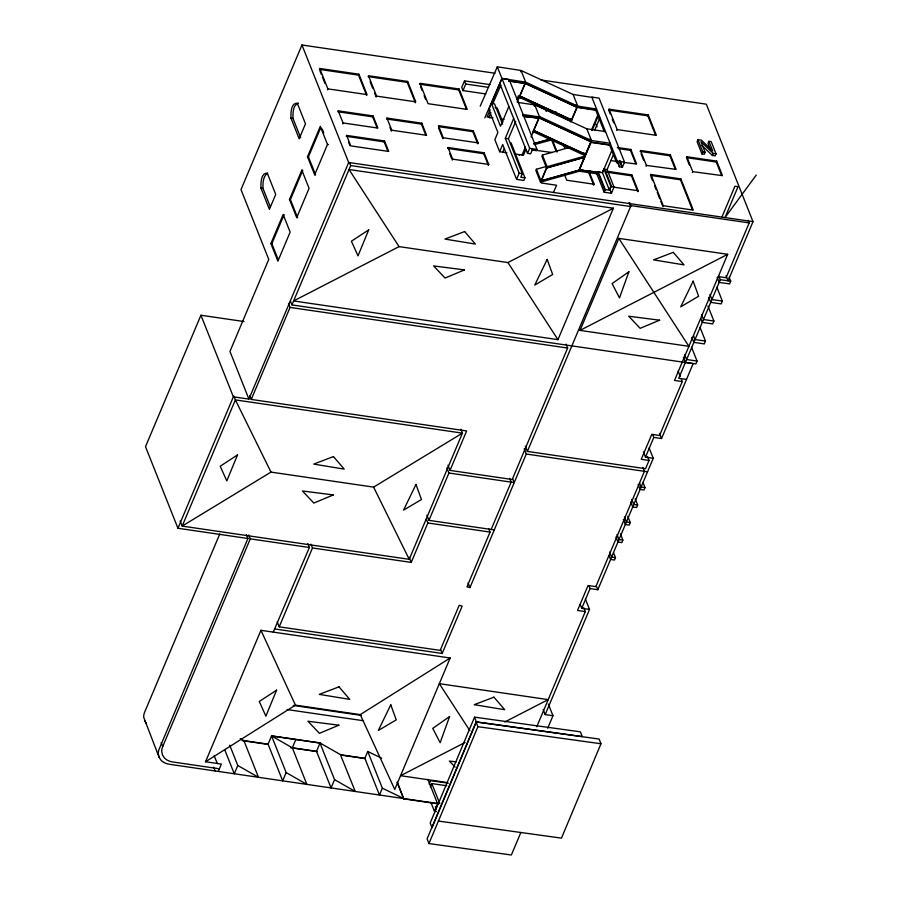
<?xml version="1.0" encoding="UTF-8"?>
<svg xmlns="http://www.w3.org/2000/svg" width="900" height="900" viewBox="0 0 900 900"><rect width="100%" height="100%" fill="white"/><g stroke="black" fill="none" stroke-linecap="round" stroke-linejoin="round"><path stroke-width="1.35" d="M517.185 102.049L524.993 83.464L508.579 81.056M532.609 132.604L535.23 131.861L532.609 132.604L533.137 131.344M531.067 136.98L538.875 118.384L523.845 116.19M546.885 166.275L536.389 169.234L535.86 170.494L540.495 182.149L578.554 171.416L584.46 157.241L546.559 167.985L541.924 156.33L542.441 155.07L570.004 147.308M540.495 182.149L541.024 180.889L536.389 169.234M541.024 180.889L579.082 170.156L541.181 180.911L547.076 166.725L542.441 155.07M570.668 121.883L571.196 120.611M584.044 153.023L585.135 156.004L584.617 157.264L546.559 167.985M474.536 717.154L430.189 823.039L432.011 827.764L476.359 721.879L474.536 717.154L580.41 731.846L582.232 736.571L476.359 721.879M428.918 843.559L438.424 821.059L561.476 838.136L600.964 743.76L599.141 739.046L476.077 721.969L427.095 838.834L428.918 843.559L511.358 855L520.841 832.523M438.424 821.059L477.911 726.683L476.077 721.969M495.09 73.26L301.961 45L240.998 189.596L268.762 259.414L229.961 351.428L248.917 399.094L233.37 396.821L200.925 315.236L243.968 321.536M200.925 315.236L145.507 446.681L177.953 528.266L247.928 538.515L159.266 748.834A16.391 12.487 -21.7 0 0 158.333 754.031L159.109 757.305L160.954 760.151A17.415 13.275 -21.7 0 0 169.279 764.246L438.311 803.633M319.748 68.468L327.859 88.864L367.043 94.601L358.931 74.205L319.748 68.468L319.354 69.39L358.549 75.127L366.66 95.524M327.465 89.786L327.859 88.864M270.9 243.551L283.151 214.493L290.149 232.099L277.898 261.146L270.9 243.551L271.834 243.686L278.336 260.032M301.838 170.156L309.071 188.336L296.719 217.654L289.485 199.474L301.838 170.156L302.771 170.291L290.419 199.609L297.652 217.789M314.685 174.803L307.496 156.746L320.299 126.383L327.488 144.439L314.685 174.803L315.619 174.949L308.43 156.881L320.704 127.778M271.834 243.686L284.085 214.639M338.231 110.835L343.058 122.951L377.887 128.059L373.072 115.931L338.231 110.835L337.849 111.758L372.679 116.854L377.021 127.766M358.549 75.127L358.931 74.205M342.664 123.874L343.058 122.951M177.953 528.266L233.37 396.821M346.219 136.316L346.613 135.405L384.559 140.951L388.733 151.447L350.786 145.89L346.613 135.405M248.917 399.094L348.671 162.484L301.961 45M376.582 96.12L415.777 101.846L407.666 81.45L368.471 75.724L376.582 96.12L376.2 97.031L374.67 93.206M566.077 344.126L567.641 348.041L512.224 479.498L450.011 470.396L466.639 430.954L251.257 399.431L290.048 307.418L288.506 303.559M652.77 434.835L653.794 437.411L661.567 438.548L693.158 363.623L291.938 304.909L350.674 165.566L349.639 162.956M372.679 116.854L373.072 115.931M386.955 118.08L391.781 130.207L426.611 135.304L421.796 123.176L386.955 118.08L386.572 119.002L421.402 124.099L425.745 135.011M415.384 102.769L407.272 82.373L407.666 81.45M387.877 151.2L384.165 141.874L384.559 140.951M219.735 534.06L144.664 712.125A16.391 12.487 -21.7 0 0 143.73 717.322L159.109 757.305M391.781 130.207L391.387 131.13L389.947 127.485M421.402 124.099L421.796 123.176M219.364 768.791L172.71 761.962A17.415 13.275 -21.7 0 1 164.385 757.867L162.54 755.021L161.764 751.748A16.391 12.487 -21.7 0 1 162.709 746.55L250.268 538.852L248.715 534.96M466.369 109.058L458.764 89.944L459.146 89.021L419.963 83.284L428.074 103.68L467.257 109.418L459.146 89.021M489.983 84.611L464.501 80.888L461.723 87.457L462.971 90.596L485.786 93.938M462.971 90.596L465.75 84.026L464.501 80.888M448.031 147.51L447.637 148.433L483.716 153.709L488.351 165.364L488.745 164.441L484.11 152.786L448.031 147.51L452.666 159.165L452.272 160.088M205.526 761.76L260.944 630.315L450.169 658.001L394.751 789.457L360.259 714.623L295.447 705.139L205.526 761.76L221.355 764.077L218.261 771.424M472.894 131.67L473.276 130.748L438.446 125.651L443.261 137.767L478.103 142.864L477.709 143.786L472.894 131.67L439.402 126.765M488.869 117.248L490.905 112.433M489.96 118.103L490.23 117.45M273.274 632.115L309.364 547.504L307.811 543.6M275.006 628.999L442.181 653.467L462.161 606.082L459.169 605.351L440.179 650.385L279.225 626.827L312.469 547.954L310.961 544.163M483.716 153.709L484.11 152.786M508.871 106.414L500.501 126.259L491.411 103.388L494.516 103.837L502.605 124.177M516.791 99.574L518.377 95.816L519.817 96.03L571.882 120.004L571.342 121.241L556.11 114.221M229.725 745.234L237.78 765.484L234.281 773.764L224.719 749.711M506.891 152.786L499.646 151.718L502.695 144.495L516.566 179.381L523.879 180.45L524.981 177.817L511.11 142.909M516.566 179.381L519.176 173.205L505.305 138.319L513.664 118.462M502.762 152.179L504.281 148.567M524.981 177.817L520.785 177.21L522.281 173.655L508.41 138.769L515.734 121.399M522.562 115.774L523.08 114.536L539.561 116.944L539.044 118.181L523.935 115.976M518.288 102.487L534.769 104.895L534.24 106.133L534.769 104.873L586.834 128.846L605.52 131.58M271.564 735.851L286.166 772.571L282.679 780.851L268.076 744.143L271.564 735.851L319.961 742.939L340.661 754.762L364.86 758.306L379.463 795.015L382.343 788.175L367.74 751.466L364.86 758.306M519.199 155.419L519.525 154.631M522.045 155.002L525.442 146.925M525.87 149.434L523.44 155.205L515.149 153.99M484.841 117.821L501.941 78.457L509.209 79.571L536.974 149.377L536.434 150.66L532.238 150.041L530.651 153.81L527.546 153.349L529.661 148.309L497.306 66.803L521.044 70.492L573.109 94.466L593.201 97.594M295.808 739.519L292.32 747.799L306.877 784.395L286.166 772.571M541.192 180.889L546.874 167.411M570.971 121.196L571.523 119.88M572.062 118.597L576.923 107.066L590.254 109.013M316.519 751.331L320.006 743.051L271.62 735.975L292.32 747.799L316.519 751.331L331.065 787.928L334.564 779.648L319.961 742.939M553.5 192.454L556.538 185.231L541.294 182.993M180.124 520.954L182.171 526.095L409.219 559.327L462.42 433.136L460.89 429.277M591.491 130.084L598.286 113.951M592.245 130.14L598.523 115.245M312.469 547.954L411.221 562.41L427.849 522.979L426.308 519.086M494.269 529.909L428.951 520.346L448.909 473.017L446.861 467.876M594.574 130.477L599.805 118.069M579.127 169.841L583.2 170.246M579.712 168.435L581.265 164.756M582.3 162.304L591.469 140.501L586.834 128.846M612.337 149.299L602.482 172.699L579.341 170.01L590.974 142.403L589.781 139.455M610.211 113.94L608.681 110.115L609.075 109.192L648.259 114.93L656.37 135.326L617.186 129.589L609.075 109.192M604.957 190.215L597.859 172.384L597.026 174.364L604.125 192.195L611.426 193.264L614.036 187.088L607.084 169.605L613.361 154.71M616.59 162.619L617.242 161.066L591.806 97.076L599.107 98.145L624.555 162.135L622.406 167.231L619.29 166.781L620.786 163.226L616.59 162.619L609.502 144.787L610.155 143.235L591.469 140.501L539.404 116.528L538.864 117.754L590.929 141.727L589.905 139.14M589.286 172.058L594.135 184.241L593.741 185.164L588.409 171.754M616.793 130.511L617.186 129.589M603.337 169.976L602.336 172.35L609.435 190.181L605.227 189.562L598.14 171.731L600.244 172.035M604.125 192.195L605.227 189.562M609.435 190.181L610.931 186.626L603.832 168.795M635.76 163.721L630.45 150.368L630.832 149.445L617.265 147.465M655.481 134.966L647.876 115.841L648.259 114.93M399.06 246.611L293.591 300.96L557.966 339.649L613.384 208.204L349.02 169.515L399.06 246.611L507.926 262.553L613.384 208.204M631.856 174.881L638.156 190.732L637.774 191.655L631.462 175.804L631.856 174.881L607.219 171.281M488.644 528.536L490.05 532.08L466.965 586.856L469.957 587.587L526.264 454.027L524.194 448.83M491.164 529.447L511.155 482.13L509.614 478.271M646.02 166.331L646.414 165.409L640.474 150.48L670.331 154.856L676.125 169.414L646.414 165.409M647.482 456.536L649.035 460.44L645.559 468.697L527.366 451.406L630.99 205.616L629.955 203.006M618.829 238.376L688.894 346.32L580.039 330.39L618.829 238.376L727.684 254.306L674.516 380.43L682.29 381.577L659.565 435.465L651.791 434.329L641.261 459.304L649.035 460.44M650.857 174.476L663.278 205.718L693.293 210.105L680.861 178.875L650.857 174.476L650.464 175.399L680.479 179.797L692.381 209.722M675.248 169.121L669.938 155.779L670.331 154.856M436.399 811.586L434.441 811.294L437.603 803.801L403.729 798.84L397.294 782.123M662.884 206.64L663.278 205.718M686.812 156.724L692.752 171.653L722.464 175.657L716.67 161.1L686.812 156.724L686.43 157.646L716.276 162.011L721.586 175.365M680.479 179.797L680.861 178.875M429.176 784.046L430.627 780.615L448.358 783.202M430.346 786.994L431.798 783.562L446.794 785.756M692.359 172.564L692.752 171.653M716.276 162.011L716.67 161.1M721.913 217.102L734.929 186.21L738.045 186.671L725.018 217.564L756.27 175.05M547.695 728.258L552.971 715.736L545.197 714.6L589.523 609.435L581.749 608.299L590.062 588.577L589.039 586.001M590.062 588.577L597.836 589.725L653.254 458.269L645.48 457.132L653.794 437.411M718.762 275.816L720.293 279.675L678.735 378.259L686.509 379.395M536.771 726.739L585.304 611.606L583.762 607.714M748.148 220.309L749.183 222.907L726.075 277.729L718.301 276.593M540.945 79.976L706.298 104.175L753.008 221.659L728.077 280.811L726.03 275.67M691.56 347.254L697.05 361.046L695.846 363.904L685.429 362.385M699.998 327.262L705.488 341.055L704.284 343.901L693.866 342.382L691.864 337.365M707.929 306L713.914 321.053L712.71 323.91L702.293 322.38L700.796 318.623M716.861 287.257L722.34 301.061L721.148 303.907L710.719 302.377L708.727 297.371M729.18 277.346L730.721 281.194L729.574 283.905L719.156 282.386L717.154 277.369M613.485 552.634L615.488 557.651L614.486 560.025L610.605 559.451L609.053 555.559M620.393 533.846L622.879 540.113L621.832 542.61L617.94 542.048L615.949 537.03M627.784 516.296L630.281 522.574L629.224 525.071L625.331 524.498L623.34 519.48M635.175 498.757L637.673 505.024L636.626 507.521L632.734 506.959L630.742 501.941M642.949 482.389L645.019 487.598L644.018 489.983L640.125 489.409L638.134 484.391M716.051 153.866L711.191 141.649L708.896 141.311L712.744 150.986L701.46 140.22L697.961 139.714L697.106 141.727L701.955 153.945L704.261 154.282L705.116 152.269L700.931 141.727L713.295 153.461L716.051 153.866L715.185 155.88L712.429 155.475L701.966 145.553M701.955 153.945L702.821 151.931L697.961 139.714M708.896 141.311L708.03 143.336L710.438 149.377M712.429 155.475L713.295 153.461M480.218 106.166L497.306 66.803M490.185 109.766L487.046 116.989L492.998 117.855M492.637 104.108L500.918 85.05M520.504 71.73L521.044 70.492L525.679 82.147L577.744 106.121L596.498 109.035M508.635 80.82L525.139 83.385L525.679 82.147L501.941 78.457L488.801 109.564L497.902 132.435L494.854 139.669L499.646 151.718M591.469 140.501L585.079 155.61L533.014 131.636L539.033 117.776L590.929 141.727M596.79 174.319L597.859 172.384M360.259 714.623L450.169 658.001M270.979 472.106L235.373 399.904L462.42 433.136L373.613 487.125L270.979 472.106L182.171 526.095L235.373 399.904L233.843 396.045M580.039 330.39L727.684 254.306M465.075 742.455L400.556 775.699L447.401 782.561M504.776 721.991L548.201 699.615L439.346 683.685L469.811 730.62M267.649 173.171C262.868 176.31 262.845 183.251 262.98 188.415L270.439 207.169M533.767 143.674L549.45 139.219M552.127 113.029L556.065 111.915M547.076 166.725L585.135 156.004M533.655 143.696L550.766 139.016M534.442 144.607L551.554 139.916M298.485 103.117C292.714 104.974 292.928 113.355 292.973 118.418L300.679 137.79M552.173 152.528L531.934 149.771M624.308 162.506L636.626 164.014L630.832 149.445M456.098 761.895L449.381 761.04L455.108 767.081M477.911 726.683L600.964 743.76M465.75 84.026L488.554 87.367M608.681 110.115L647.876 115.841M518.344 97.538L522.394 98.134M592.92 109.406L595.586 109.789L604.35 131.828M368.089 76.635L407.272 82.373M419.569 84.206L458.764 89.944M495.124 107.696L497.228 108L502.875 122.231M525.488 116.82L528.199 117.214M501.188 119.047L504.022 119.464M702.821 151.931L705.116 152.269M590.816 142.054L609.502 144.787M590.974 142.403L609.637 145.136M640.091 151.403L669.938 155.779M618.232 148.579L630.45 150.368M505.305 138.319L508.41 138.769M617.242 161.066L624.555 162.135M529.661 148.309L536.974 149.377M610.92 160.583L617.602 161.561M290.947 118.125L299.171 138.791L305.483 123.806L297.27 103.14C290.779 102.892 290.846 113.355 290.947 118.125L292.973 118.418M603.979 169.144L607.084 169.605M606.836 172.192L631.462 175.804M585.866 170.629L596.531 172.192M597.791 172.564L578.936 169.808L578.408 171.067L597.251 173.824M347.58 136.519L384.165 141.874M452.666 159.165L488.745 164.441M327.488 144.439L328.421 144.574M519.176 173.205L522.281 173.655M594.135 184.241L566.764 180.236L564.817 175.365M610.931 186.626L614.036 187.088M613.53 187.132L638.156 190.732M348.671 162.484L753.008 221.659M307.496 156.746L308.43 156.881M630.99 205.616L749.183 222.907M350.674 165.566L630.607 206.539L629.044 202.624M260.955 188.111L269.404 209.374L275.726 194.389L267.266 173.126C260.786 172.89 260.854 183.352 260.955 188.111L262.98 188.415M289.485 199.474L290.419 199.609M720.293 279.675L730.721 281.194M722.34 301.061L711.923 299.531L709.931 294.514M713.914 321.053L703.496 319.534L701.494 314.516M705.488 341.055L695.059 339.525L693.562 335.767M697.05 361.046L686.633 359.527L684.641 354.51M290.048 307.418L567.641 348.041M526.264 454.027L647.561 471.78M645.019 487.598L641.137 487.035L639.585 483.131M448.909 473.017L514.226 482.58L512.685 478.721M637.673 505.024L633.791 504.461L631.789 499.444M630.281 522.574L626.389 522L624.398 516.983M622.879 540.113L618.998 539.539L616.995 534.521M427.849 522.979L490.05 532.08M615.488 557.651L611.595 557.089L609.604 552.071M250.268 538.852L309.364 547.504M585.304 611.606L577.53 610.47L588.06 585.495L595.834 586.631L644.445 471.33L642.904 467.426M293.265 705.442L361.238 715.399M287.032 709.549L363.397 720.72M240.232 738.506L243.877 740.599L268.076 744.143M242.055 740.61L268.414 744.469M290.61 747.709L316.969 751.567M365.535 758.678L340.549 755.021L355.264 791.471L334.564 779.648M595.957 110.272L577.204 107.359L525.139 83.385M553.567 113.051L519.278 97.267L525.296 83.407L577.204 107.359L576.18 104.771M585.607 154.373L533.543 130.399L585.45 154.35M519.817 96.03L571.725 119.981L577.744 106.121L573.109 94.466M367.74 751.466L381.645 758.194M382.343 788.175L403.83 798.581M237.78 765.484L258.48 777.308L243.877 740.599M146.351 723.442L144.506 720.596M507.926 262.553L557.966 339.649M373.613 487.125L409.219 559.327M260.944 630.315L295.447 705.139M427.894 779.411L437.603 803.801M430.875 802.305L434.441 811.294M686.925 158.895L689.4 165.105M650.981 176.704L652.534 180.607M654.604 185.816L656.156 189.72M657.191 192.319L659.779 198.833M660.814 201.431L662.366 205.335M641.081 153.889L643.556 160.11M612.236 119.036L613.755 122.861M619.92 160.987L622.406 167.231M619.796 160.729L620.786 163.226M617.805 163.035L619.29 166.781M596.036 124.29L597.049 126.832M683.381 357.244L685.384 362.486M604.755 169.256L611.707 186.739M609.356 188.044L611.426 193.264M678.139 371.149L680.22 376.358M681.255 378.968L682.29 381.577M570.319 118.642L571.342 121.241M563.962 145.89L564.952 148.376M545.254 108.9L546.266 111.454M552.33 139.849L557.156 151.976M551.464 139.545L556.29 151.684M534.769 104.873L539.561 116.944M659.52 433.395L661.567 438.548M649.159 447.952L653.254 458.269M499.781 83.543L527.546 153.349M643.433 451.969L645.48 457.132M473.276 130.748L478.103 142.864M449.696 153.607L451.755 158.794M438.536 127.778L442.879 138.69M420.581 86.749L422.111 90.574M424.136 95.681L425.655 99.506M596.306 585.855L597.836 589.725M525.296 446.186L527.366 451.406M585.428 599.119L589.523 609.435M580.207 604.429L581.749 608.299M370.114 81.742L372.645 88.11M348.536 142.144L349.931 145.643M319.871 70.661L321.39 74.486M322.402 77.04L324.934 83.419M322.256 129.094L323.798 132.964M548.336 704.081L552.971 715.736M447.952 465.21L450.011 470.396M543.127 709.414L545.197 714.6M468.079 582.874L469.957 587.587M426.915 515.205L428.951 520.346M409.162 557.224L411.221 562.41M440.629 649.575L442.181 653.467M290.374 300.994L291.938 304.909M431.798 783.562L439.774 803.61M435.386 806.715L436.376 809.224M249.716 395.572L251.257 399.431M397.181 782.393L403.729 798.84M246.42 534.712L247.928 538.515M277.211 621.765L279.225 626.827M214.2 755.798L217.305 763.594M213.638 767.171L215.145 770.974M161.156 742.646L162.709 746.55M449.572 716.569L440.156 742.702L432.743 728.393L449.572 716.569M628.909 271.766L619.504 297.889L612.09 283.579L628.909 271.766M237.521 454.916L226.8 480.892L220.208 466.234L237.521 454.916M368.707 229.882L357.998 255.859L351.405 241.2L368.707 229.882M276.593 690.165L265.871 716.141L259.279 701.482L276.593 690.165M415.98 484.436L403.549 510.131L421.459 499.522L415.98 484.436M547.178 259.414L534.735 285.097L552.656 274.489L547.178 259.414M390.769 704.79L378.326 730.474L396.248 719.865L390.769 704.79M693.146 281.16L680.715 306.855L698.625 296.246L693.146 281.16M464.512 269.899L445.05 278.032L433.609 265.928L464.512 269.899M659.621 320.197L640.17 328.32L628.717 316.226L659.621 320.197M333.315 494.933L313.853 503.055L302.411 490.961L333.315 494.933M338.873 725.197L319.41 733.331L307.969 721.238L338.873 725.197M464.647 231.536L444.926 239.074L475.391 244.08L464.647 231.536M673.279 252.338L653.558 259.875L684.023 264.881L673.279 252.338M333.45 456.57L313.74 464.096L344.194 469.114L333.45 456.57M339.007 686.835L319.286 694.373L349.751 699.379L339.007 686.835M493.942 697.151L474.221 704.689L504.686 709.695L493.942 697.151"/></g></svg>
